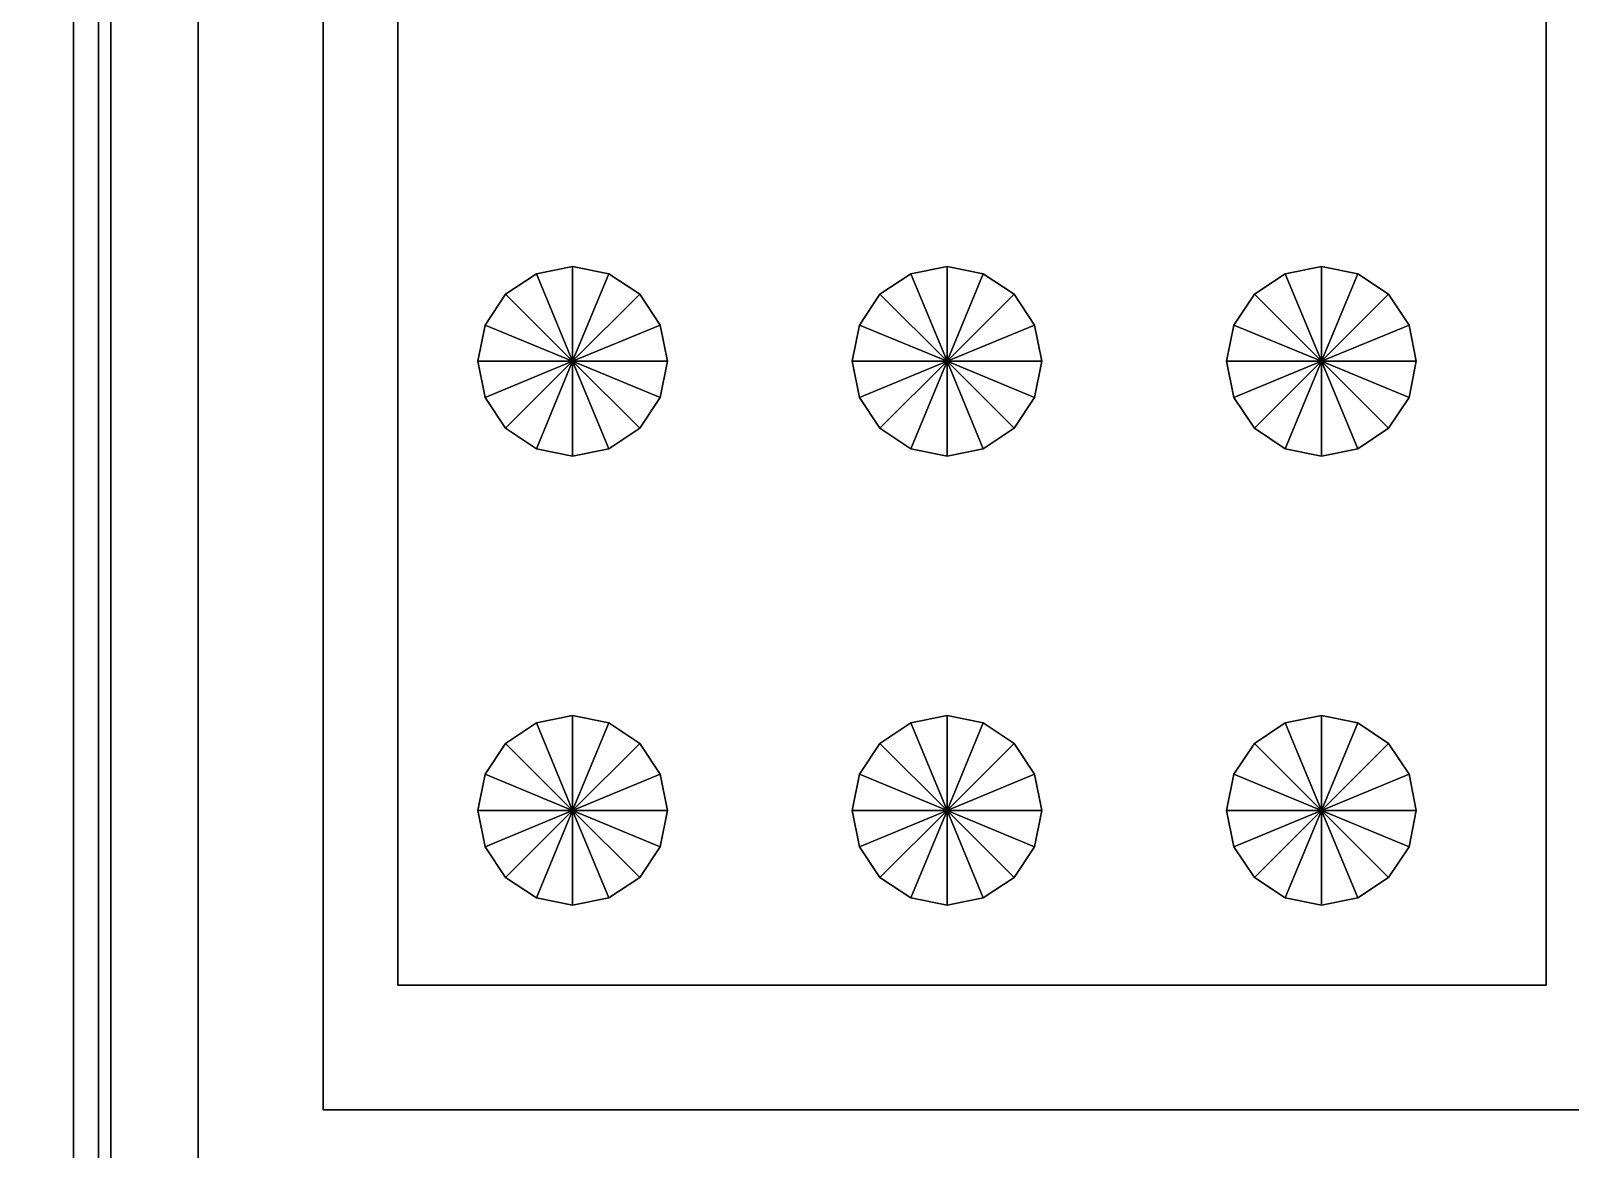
# Model space of a CAD drawing. Header units: millimetres. Extents: x -8000 to 18500, y -500 to 32500.
# Drawn here: x 1933 to 2550, y 5584 to 6032 of the extents above; entities that cross this region are included whole.
import ezdxf

# ---------------------------------------------------------------- set-up
doc = ezdxf.new("R2010")
doc.units = ezdxf.units.MM
for name, color, linetype in [('3D-BARISTA-BAR', 7, 'Continuous'), ('3D-FINISH', 7, 'Continuous'), ('3D-LIGHTS', 7, 'Continuous'), ('3D-ROOF', 7, 'Continuous'), ('3D-SLABS', 7, 'Continuous')]:
    doc.layers.add(name, color=color, linetype=linetype)

msp = doc.modelspace()

# ---------------------------------------------------------------- linework, layer by layer
at = {"layer": '3D-BARISTA-BAR', "color": 7}
for points in [[(1960, 3460, 1460), (1960, 7040, 1460), (2640, 7040, 1460), (2640, 3460, 1460)], [(1960, 3460, 1460), (1960, 3460, 1510), (1960, 7040, 1510), (1960, 7040, 1460)], [(1960, 3460, 1510), (2640, 3460, 1510), (2640, 7040, 1510), (1960, 7040, 1510)], [(2000, 3500, 600), (2000, 7000, 600), (2600, 7000, 600), (2600, 3500, 600)], [(2000, 3500, 600), (2000, 3500, 1460), (2000, 7000, 1460), (2000, 7000, 600)], [(2000, 3500, 1460), (2600, 3500, 1460), (2600, 7000, 1460), (2000, 7000, 1460)], [(2050, 5600, 1510), (2050, 6520, 1510), (2570, 6520, 1510), (2570, 5600, 1510)], [(2050, 5600, 1510), (2050, 5600, 1950), (2050, 6520, 1950), (2050, 6520, 1510)], [(2050, 5600, 1950), (2570, 5600, 1950), (2570, 6520, 1950), (2050, 6520, 1950)], [(2080, 5650, 1950), (2080, 6470, 1950), (2540, 6470, 1950), (2540, 5650, 1950)], [(2080, 5650, 1950), (2080, 5650, 1970), (2080, 6470, 1970), (2080, 6470, 1950)], [(2080, 5650, 1970), (2540, 5650, 1970), (2540, 6470, 1970), (2080, 6470, 1970)], [(2540, 5650, 1950), (2540, 6470, 1950), (2540, 6470, 1970), (2540, 5650, 1970)], [(2135.46, 5935.11, 1970), (2123.13, 5926.87, 1970), (2123.13, 5926.87, 2025), (2135.46, 5935.11, 2025)], [(2150, 5900, 2025), (2135.46, 5935.11, 2025), (2123.13, 5926.87, 2025), (2150, 5900, 2025)], [(2150, 5900, 1970), (2123.13, 5926.87, 1970), (2135.46, 5935.11, 1970), (2150, 5900, 1970)], [(2150, 5938, 1970), (2135.46, 5935.11, 1970), (2135.46, 5935.11, 2025), (2150, 5938, 2025)], [(2150, 5900, 2025), (2150, 5938, 2025), (2135.46, 5935.11, 2025), (2150, 5900, 2025)], [(2150, 5900, 1970), (2135.46, 5935.11, 1970), (2150, 5938, 1970), (2150, 5900, 1970)], [(2164.54, 5935.11, 1970), (2150, 5938, 1970), (2150, 5938, 2025), (2164.54, 5935.11, 2025)], [(2150, 5900, 2025), (2164.54, 5935.11, 2025), (2150, 5938, 2025), (2150, 5900, 2025)], [(2150, 5900, 1970), (2150, 5938, 1970), (2164.54, 5935.11, 1970), (2150, 5900, 1970)], [(2150, 5900, 2025), (2176.87, 5926.87, 2025), (2164.54, 5935.11, 2025), (2150, 5900, 2025)], [(2150, 5900, 1970), (2164.54, 5935.11, 1970), (2176.87, 5926.87, 1970), (2150, 5900, 1970)], [(2176.87, 5926.87, 1970), (2164.54, 5935.11, 1970), (2164.54, 5935.11, 2025), (2176.87, 5926.87, 2025)], [(2285.46, 5935.11, 1970), (2273.13, 5926.87, 1970), (2273.13, 5926.87, 2025), (2285.46, 5935.11, 2025)], [(2300, 5900, 2025), (2285.46, 5935.11, 2025), (2273.13, 5926.87, 2025), (2300, 5900, 2025)], [(2300, 5900, 1970), (2273.13, 5926.87, 1970), (2285.46, 5935.11, 1970), (2300, 5900, 1970)], [(2300, 5938, 1970), (2285.46, 5935.11, 1970), (2285.46, 5935.11, 2025), (2300, 5938, 2025)], [(2300, 5900, 2025), (2300, 5938, 2025), (2285.46, 5935.11, 2025), (2300, 5900, 2025)], [(2300, 5900, 1970), (2285.46, 5935.11, 1970), (2300, 5938, 1970), (2300, 5900, 1970)], [(2314.54, 5935.11, 1970), (2300, 5938, 1970), (2300, 5938, 2025), (2314.54, 5935.11, 2025)], [(2300, 5900, 2025), (2314.54, 5935.11, 2025), (2300, 5938, 2025), (2300, 5900, 2025)], [(2300, 5900, 1970), (2300, 5938, 1970), (2314.54, 5935.11, 1970), (2300, 5900, 1970)], [(2300, 5900, 2025), (2326.87, 5926.87, 2025), (2314.54, 5935.11, 2025), (2300, 5900, 2025)], [(2300, 5900, 1970), (2314.54, 5935.11, 1970), (2326.87, 5926.87, 1970), (2300, 5900, 1970)], [(2326.87, 5926.87, 1970), (2314.54, 5935.11, 1970), (2314.54, 5935.11, 2025), (2326.87, 5926.87, 2025)], [(2435.46, 5935.11, 1970), (2423.13, 5926.87, 1970), (2423.13, 5926.87, 2025), (2435.46, 5935.11, 2025)], [(2450, 5900, 2025), (2435.46, 5935.11, 2025), (2423.13, 5926.87, 2025), (2450, 5900, 2025)], [(2450, 5900, 1970), (2423.13, 5926.87, 1970), (2435.46, 5935.11, 1970), (2450, 5900, 1970)], [(2450, 5938, 1970), (2435.46, 5935.11, 1970), (2435.46, 5935.11, 2025), (2450, 5938, 2025)], [(2450, 5900, 2025), (2450, 5938, 2025), (2435.46, 5935.11, 2025), (2450, 5900, 2025)], [(2450, 5900, 1970), (2435.46, 5935.11, 1970), (2450, 5938, 1970), (2450, 5900, 1970)], [(2464.54, 5935.11, 1970), (2450, 5938, 1970), (2450, 5938, 2025), (2464.54, 5935.11, 2025)], [(2450, 5900, 2025), (2464.54, 5935.11, 2025), (2450, 5938, 2025), (2450, 5900, 2025)], [(2450, 5900, 1970), (2450, 5938, 1970), (2464.54, 5935.11, 1970), (2450, 5900, 1970)], [(2450, 5900, 2025), (2476.87, 5926.87, 2025), (2464.54, 5935.11, 2025), (2450, 5900, 2025)], [(2450, 5900, 1970), (2464.54, 5935.11, 1970), (2476.87, 5926.87, 1970), (2450, 5900, 1970)], [(2476.87, 5926.87, 1970), (2464.54, 5935.11, 1970), (2464.54, 5935.11, 2025), (2476.87, 5926.87, 2025)], [(2123.13, 5926.87, 1970), (2114.89, 5914.54, 1970), (2114.89, 5914.54, 2025), (2123.13, 5926.87, 2025)], [(2150, 5900, 2025), (2123.13, 5926.87, 2025), (2114.89, 5914.54, 2025), (2150, 5900, 2025)], [(2150, 5900, 1970), (2114.89, 5914.54, 1970), (2123.13, 5926.87, 1970), (2150, 5900, 1970)], [(2150, 5900, 2025), (2185.11, 5914.54, 2025), (2176.87, 5926.87, 2025), (2150, 5900, 2025)], [(2150, 5900, 1970), (2176.87, 5926.87, 1970), (2185.11, 5914.54, 1970), (2150, 5900, 1970)], [(2185.11, 5914.54, 1970), (2176.87, 5926.87, 1970), (2176.87, 5926.87, 2025), (2185.11, 5914.54, 2025)], [(2273.13, 5926.87, 1970), (2264.89, 5914.54, 1970), (2264.89, 5914.54, 2025), (2273.13, 5926.87, 2025)], [(2300, 5900, 2025), (2273.13, 5926.87, 2025), (2264.89, 5914.54, 2025), (2300, 5900, 2025)], [(2300, 5900, 1970), (2264.89, 5914.54, 1970), (2273.13, 5926.87, 1970), (2300, 5900, 1970)], [(2300, 5900, 2025), (2335.11, 5914.54, 2025), (2326.87, 5926.87, 2025), (2300, 5900, 2025)], [(2300, 5900, 1970), (2326.87, 5926.87, 1970), (2335.11, 5914.54, 1970), (2300, 5900, 1970)], [(2335.11, 5914.54, 1970), (2326.87, 5926.87, 1970), (2326.87, 5926.87, 2025), (2335.11, 5914.54, 2025)], [(2423.13, 5926.87, 1970), (2414.89, 5914.54, 1970), (2414.89, 5914.54, 2025), (2423.13, 5926.87, 2025)], [(2450, 5900, 2025), (2423.13, 5926.87, 2025), (2414.89, 5914.54, 2025), (2450, 5900, 2025)], [(2450, 5900, 1970), (2414.89, 5914.54, 1970), (2423.13, 5926.87, 1970), (2450, 5900, 1970)], [(2450, 5900, 2025), (2485.11, 5914.54, 2025), (2476.87, 5926.87, 2025), (2450, 5900, 2025)], [(2450, 5900, 1970), (2476.87, 5926.87, 1970), (2485.11, 5914.54, 1970), (2450, 5900, 1970)], [(2485.11, 5914.54, 1970), (2476.87, 5926.87, 1970), (2476.87, 5926.87, 2025), (2485.11, 5914.54, 2025)], [(2114.89, 5914.54, 1970), (2112, 5900, 1970), (2112, 5900, 2025), (2114.89, 5914.54, 2025)], [(2150, 5900, 2025), (2114.89, 5914.54, 2025), (2112, 5900, 2025), (2150, 5900, 2025)], [(2150, 5900, 1970), (2112, 5900, 1970), (2114.89, 5914.54, 1970), (2150, 5900, 1970)], [(2150, 5900, 2025), (2188, 5900, 2025), (2185.11, 5914.54, 2025), (2150, 5900, 2025)], [(2150, 5900, 1970), (2185.11, 5914.54, 1970), (2188, 5900, 1970), (2150, 5900, 1970)], [(2188, 5900, 1970), (2185.11, 5914.54, 1970), (2185.11, 5914.54, 2025), (2188, 5900, 2025)], [(2264.89, 5914.54, 1970), (2262, 5900, 1970), (2262, 5900, 2025), (2264.89, 5914.54, 2025)], [(2300, 5900, 2025), (2264.89, 5914.54, 2025), (2262, 5900, 2025), (2300, 5900, 2025)], [(2300, 5900, 1970), (2262, 5900, 1970), (2264.89, 5914.54, 1970), (2300, 5900, 1970)], [(2300, 5900, 2025), (2338, 5900, 2025), (2335.11, 5914.54, 2025), (2300, 5900, 2025)], [(2300, 5900, 1970), (2335.11, 5914.54, 1970), (2338, 5900, 1970), (2300, 5900, 1970)], [(2338, 5900, 1970), (2335.11, 5914.54, 1970), (2335.11, 5914.54, 2025), (2338, 5900, 2025)], [(2414.89, 5914.54, 1970), (2412, 5900, 1970), (2412, 5900, 2025), (2414.89, 5914.54, 2025)], [(2450, 5900, 2025), (2414.89, 5914.54, 2025), (2412, 5900, 2025), (2450, 5900, 2025)], [(2450, 5900, 1970), (2412, 5900, 1970), (2414.89, 5914.54, 1970), (2450, 5900, 1970)], [(2450, 5900, 2025), (2488, 5900, 2025), (2485.11, 5914.54, 2025), (2450, 5900, 2025)], [(2450, 5900, 1970), (2485.11, 5914.54, 1970), (2488, 5900, 1970), (2450, 5900, 1970)], [(2488, 5900, 1970), (2485.11, 5914.54, 1970), (2485.11, 5914.54, 2025), (2488, 5900, 2025)], [(2112, 5900, 1970), (2114.89, 5885.46, 1970), (2114.89, 5885.46, 2025), (2112, 5900, 2025)], [(2150, 5900, 2025), (2112, 5900, 2025), (2114.89, 5885.46, 2025), (2150, 5900, 2025)], [(2150, 5900, 1970), (2114.89, 5885.46, 1970), (2112, 5900, 1970), (2150, 5900, 1970)], [(2150, 5900, 2025), (2114.89, 5885.46, 2025), (2123.13, 5873.13, 2025), (2150, 5900, 2025)], [(2150, 5900, 1970), (2123.13, 5873.13, 1970), (2114.89, 5885.46, 1970), (2150, 5900, 1970)], [(2150, 5900, 2025), (2123.13, 5873.13, 2025), (2135.46, 5864.89, 2025), (2150, 5900, 2025)], [(2150, 5900, 1970), (2135.46, 5864.89, 1970), (2123.13, 5873.13, 1970), (2150, 5900, 1970)], [(2150, 5900, 2025), (2135.46, 5864.89, 2025), (2150, 5862, 2025), (2150, 5900, 2025)], [(2150, 5900, 1970), (2150, 5862, 1970), (2135.46, 5864.89, 1970), (2150, 5900, 1970)], [(2150, 5900, 2025), (2150, 5862, 2025), (2164.54, 5864.89, 2025), (2150, 5900, 2025)], [(2150, 5900, 1970), (2164.54, 5864.89, 1970), (2150, 5862, 1970), (2150, 5900, 1970)], [(2150, 5900, 2025), (2164.54, 5864.89, 2025), (2176.87, 5873.13, 2025), (2150, 5900, 2025)], [(2150, 5900, 1970), (2176.87, 5873.13, 1970), (2164.54, 5864.89, 1970), (2150, 5900, 1970)], [(2150, 5900, 2025), (2176.87, 5873.13, 2025), (2185.11, 5885.46, 2025), (2150, 5900, 2025)], [(2150, 5900, 1970), (2185.11, 5885.46, 1970), (2176.87, 5873.13, 1970), (2150, 5900, 1970)], [(2150, 5900, 2025), (2185.11, 5885.46, 2025), (2188, 5900, 2025), (2150, 5900, 2025)], [(2150, 5900, 1970), (2188, 5900, 1970), (2185.11, 5885.46, 1970), (2150, 5900, 1970)], [(2185.11, 5885.46, 1970), (2188, 5900, 1970), (2188, 5900, 2025), (2185.11, 5885.46, 2025)], [(2262, 5900, 1970), (2264.89, 5885.46, 1970), (2264.89, 5885.46, 2025), (2262, 5900, 2025)], [(2300, 5900, 2025), (2262, 5900, 2025), (2264.89, 5885.46, 2025), (2300, 5900, 2025)], [(2300, 5900, 1970), (2264.89, 5885.46, 1970), (2262, 5900, 1970), (2300, 5900, 1970)], [(2300, 5900, 2025), (2264.89, 5885.46, 2025), (2273.13, 5873.13, 2025), (2300, 5900, 2025)], [(2300, 5900, 1970), (2273.13, 5873.13, 1970), (2264.89, 5885.46, 1970), (2300, 5900, 1970)], [(2300, 5900, 2025), (2273.13, 5873.13, 2025), (2285.46, 5864.89, 2025), (2300, 5900, 2025)], [(2300, 5900, 1970), (2285.46, 5864.89, 1970), (2273.13, 5873.13, 1970), (2300, 5900, 1970)], [(2300, 5900, 2025), (2285.46, 5864.89, 2025), (2300, 5862, 2025), (2300, 5900, 2025)], [(2300, 5900, 1970), (2300, 5862, 1970), (2285.46, 5864.89, 1970), (2300, 5900, 1970)], [(2300, 5900, 2025), (2300, 5862, 2025), (2314.54, 5864.89, 2025), (2300, 5900, 2025)], [(2300, 5900, 1970), (2314.54, 5864.89, 1970), (2300, 5862, 1970), (2300, 5900, 1970)], [(2300, 5900, 2025), (2314.54, 5864.89, 2025), (2326.87, 5873.13, 2025), (2300, 5900, 2025)], [(2300, 5900, 1970), (2326.87, 5873.13, 1970), (2314.54, 5864.89, 1970), (2300, 5900, 1970)], [(2300, 5900, 2025), (2326.87, 5873.13, 2025), (2335.11, 5885.46, 2025), (2300, 5900, 2025)], [(2300, 5900, 1970), (2335.11, 5885.46, 1970), (2326.87, 5873.13, 1970), (2300, 5900, 1970)], [(2300, 5900, 2025), (2335.11, 5885.46, 2025), (2338, 5900, 2025), (2300, 5900, 2025)], [(2300, 5900, 1970), (2338, 5900, 1970), (2335.11, 5885.46, 1970), (2300, 5900, 1970)], [(2335.11, 5885.46, 1970), (2338, 5900, 1970), (2338, 5900, 2025), (2335.11, 5885.46, 2025)], [(2412, 5900, 1970), (2414.89, 5885.46, 1970), (2414.89, 5885.46, 2025), (2412, 5900, 2025)], [(2450, 5900, 2025), (2412, 5900, 2025), (2414.89, 5885.46, 2025), (2450, 5900, 2025)], [(2450, 5900, 1970), (2414.89, 5885.46, 1970), (2412, 5900, 1970), (2450, 5900, 1970)], [(2450, 5900, 2025), (2414.89, 5885.46, 2025), (2423.13, 5873.13, 2025), (2450, 5900, 2025)], [(2450, 5900, 1970), (2423.13, 5873.13, 1970), (2414.89, 5885.46, 1970), (2450, 5900, 1970)], [(2450, 5900, 2025), (2423.13, 5873.13, 2025), (2435.46, 5864.89, 2025), (2450, 5900, 2025)], [(2450, 5900, 1970), (2435.46, 5864.89, 1970), (2423.13, 5873.13, 1970), (2450, 5900, 1970)], [(2450, 5900, 2025), (2435.46, 5864.89, 2025), (2450, 5862, 2025), (2450, 5900, 2025)], [(2450, 5900, 1970), (2450, 5862, 1970), (2435.46, 5864.89, 1970), (2450, 5900, 1970)], [(2450, 5900, 2025), (2450, 5862, 2025), (2464.54, 5864.89, 2025), (2450, 5900, 2025)], [(2450, 5900, 1970), (2464.54, 5864.89, 1970), (2450, 5862, 1970), (2450, 5900, 1970)], [(2450, 5900, 2025), (2464.54, 5864.89, 2025), (2476.87, 5873.13, 2025), (2450, 5900, 2025)], [(2450, 5900, 1970), (2476.87, 5873.13, 1970), (2464.54, 5864.89, 1970), (2450, 5900, 1970)], [(2450, 5900, 2025), (2476.87, 5873.13, 2025), (2485.11, 5885.46, 2025), (2450, 5900, 2025)], [(2450, 5900, 1970), (2485.11, 5885.46, 1970), (2476.87, 5873.13, 1970), (2450, 5900, 1970)], [(2450, 5900, 2025), (2485.11, 5885.46, 2025), (2488, 5900, 2025), (2450, 5900, 2025)], [(2450, 5900, 1970), (2488, 5900, 1970), (2485.11, 5885.46, 1970), (2450, 5900, 1970)], [(2485.11, 5885.46, 1970), (2488, 5900, 1970), (2488, 5900, 2025), (2485.11, 5885.46, 2025)], [(2114.89, 5885.46, 1970), (2123.13, 5873.13, 1970), (2123.13, 5873.13, 2025), (2114.89, 5885.46, 2025)], [(2176.87, 5873.13, 1970), (2185.11, 5885.46, 1970), (2185.11, 5885.46, 2025), (2176.87, 5873.13, 2025)], [(2264.89, 5885.46, 1970), (2273.13, 5873.13, 1970), (2273.13, 5873.13, 2025), (2264.89, 5885.46, 2025)], [(2326.87, 5873.13, 1970), (2335.11, 5885.46, 1970), (2335.11, 5885.46, 2025), (2326.87, 5873.13, 2025)], [(2414.89, 5885.46, 1970), (2423.13, 5873.13, 1970), (2423.13, 5873.13, 2025), (2414.89, 5885.46, 2025)], [(2476.87, 5873.13, 1970), (2485.11, 5885.46, 1970), (2485.11, 5885.46, 2025), (2476.87, 5873.13, 2025)], [(2123.13, 5873.13, 1970), (2135.46, 5864.89, 1970), (2135.46, 5864.89, 2025), (2123.13, 5873.13, 2025)], [(2164.54, 5864.89, 1970), (2176.87, 5873.13, 1970), (2176.87, 5873.13, 2025), (2164.54, 5864.89, 2025)], [(2273.13, 5873.13, 1970), (2285.46, 5864.89, 1970), (2285.46, 5864.89, 2025), (2273.13, 5873.13, 2025)], [(2314.54, 5864.89, 1970), (2326.87, 5873.13, 1970), (2326.87, 5873.13, 2025), (2314.54, 5864.89, 2025)], [(2423.13, 5873.13, 1970), (2435.46, 5864.89, 1970), (2435.46, 5864.89, 2025), (2423.13, 5873.13, 2025)], [(2464.54, 5864.89, 1970), (2476.87, 5873.13, 1970), (2476.87, 5873.13, 2025), (2464.54, 5864.89, 2025)], [(2135.46, 5864.89, 1970), (2150, 5862, 1970), (2150, 5862, 2025), (2135.46, 5864.89, 2025)], [(2150, 5862, 1970), (2164.54, 5864.89, 1970), (2164.54, 5864.89, 2025), (2150, 5862, 2025)], [(2285.46, 5864.89, 1970), (2300, 5862, 1970), (2300, 5862, 2025), (2285.46, 5864.89, 2025)], [(2300, 5862, 1970), (2314.54, 5864.89, 1970), (2314.54, 5864.89, 2025), (2300, 5862, 2025)], [(2435.46, 5864.89, 1970), (2450, 5862, 1970), (2450, 5862, 2025), (2435.46, 5864.89, 2025)], [(2450, 5862, 1970), (2464.54, 5864.89, 1970), (2464.54, 5864.89, 2025), (2450, 5862, 2025)], [(2135.46, 5755.11, 1970), (2123.13, 5746.87, 1970), (2123.13, 5746.87, 2025), (2135.46, 5755.11, 2025)], [(2150, 5720, 2025), (2135.46, 5755.11, 2025), (2123.13, 5746.87, 2025), (2150, 5720, 2025)], [(2150, 5720, 1970), (2123.13, 5746.87, 1970), (2135.46, 5755.11, 1970), (2150, 5720, 1970)], [(2150, 5758, 1970), (2135.46, 5755.11, 1970), (2135.46, 5755.11, 2025), (2150, 5758, 2025)], [(2150, 5720, 2025), (2150, 5758, 2025), (2135.46, 5755.11, 2025), (2150, 5720, 2025)], [(2150, 5720, 1970), (2135.46, 5755.11, 1970), (2150, 5758, 1970), (2150, 5720, 1970)], [(2164.54, 5755.11, 1970), (2150, 5758, 1970), (2150, 5758, 2025), (2164.54, 5755.11, 2025)], [(2150, 5720, 2025), (2164.54, 5755.11, 2025), (2150, 5758, 2025), (2150, 5720, 2025)], [(2150, 5720, 1970), (2150, 5758, 1970), (2164.54, 5755.11, 1970), (2150, 5720, 1970)], [(2150, 5720, 2025), (2176.87, 5746.87, 2025), (2164.54, 5755.11, 2025), (2150, 5720, 2025)], [(2150, 5720, 1970), (2164.54, 5755.11, 1970), (2176.87, 5746.87, 1970), (2150, 5720, 1970)], [(2176.87, 5746.87, 1970), (2164.54, 5755.11, 1970), (2164.54, 5755.11, 2025), (2176.87, 5746.87, 2025)], [(2285.46, 5755.11, 1970), (2273.13, 5746.87, 1970), (2273.13, 5746.87, 2025), (2285.46, 5755.11, 2025)], [(2300, 5720, 2025), (2285.46, 5755.11, 2025), (2273.13, 5746.87, 2025), (2300, 5720, 2025)], [(2300, 5720, 1970), (2273.13, 5746.87, 1970), (2285.46, 5755.11, 1970), (2300, 5720, 1970)], [(2300, 5758, 1970), (2285.46, 5755.11, 1970), (2285.46, 5755.11, 2025), (2300, 5758, 2025)], [(2300, 5720, 2025), (2300, 5758, 2025), (2285.46, 5755.11, 2025), (2300, 5720, 2025)], [(2300, 5720, 1970), (2285.46, 5755.11, 1970), (2300, 5758, 1970), (2300, 5720, 1970)], [(2314.54, 5755.11, 1970), (2300, 5758, 1970), (2300, 5758, 2025), (2314.54, 5755.11, 2025)], [(2300, 5720, 2025), (2314.54, 5755.11, 2025), (2300, 5758, 2025), (2300, 5720, 2025)], [(2300, 5720, 1970), (2300, 5758, 1970), (2314.54, 5755.11, 1970), (2300, 5720, 1970)], [(2300, 5720, 2025), (2326.87, 5746.87, 2025), (2314.54, 5755.11, 2025), (2300, 5720, 2025)], [(2300, 5720, 1970), (2314.54, 5755.11, 1970), (2326.87, 5746.87, 1970), (2300, 5720, 1970)], [(2326.87, 5746.87, 1970), (2314.54, 5755.11, 1970), (2314.54, 5755.11, 2025), (2326.87, 5746.87, 2025)], [(2435.46, 5755.11, 1970), (2423.13, 5746.87, 1970), (2423.13, 5746.87, 2025), (2435.46, 5755.11, 2025)], [(2450, 5720, 2025), (2435.46, 5755.11, 2025), (2423.13, 5746.87, 2025), (2450, 5720, 2025)], [(2450, 5720, 1970), (2423.13, 5746.87, 1970), (2435.46, 5755.11, 1970), (2450, 5720, 1970)], [(2450, 5758, 1970), (2435.46, 5755.11, 1970), (2435.46, 5755.11, 2025), (2450, 5758, 2025)], [(2450, 5720, 2025), (2450, 5758, 2025), (2435.46, 5755.11, 2025), (2450, 5720, 2025)], [(2450, 5720, 1970), (2435.46, 5755.11, 1970), (2450, 5758, 1970), (2450, 5720, 1970)], [(2464.54, 5755.11, 1970), (2450, 5758, 1970), (2450, 5758, 2025), (2464.54, 5755.11, 2025)], [(2450, 5720, 2025), (2464.54, 5755.11, 2025), (2450, 5758, 2025), (2450, 5720, 2025)], [(2450, 5720, 1970), (2450, 5758, 1970), (2464.54, 5755.11, 1970), (2450, 5720, 1970)], [(2450, 5720, 2025), (2476.87, 5746.87, 2025), (2464.54, 5755.11, 2025), (2450, 5720, 2025)], [(2450, 5720, 1970), (2464.54, 5755.11, 1970), (2476.87, 5746.87, 1970), (2450, 5720, 1970)], [(2476.87, 5746.87, 1970), (2464.54, 5755.11, 1970), (2464.54, 5755.11, 2025), (2476.87, 5746.87, 2025)], [(2123.13, 5746.87, 1970), (2114.89, 5734.54, 1970), (2114.89, 5734.54, 2025), (2123.13, 5746.87, 2025)], [(2150, 5720, 2025), (2123.13, 5746.87, 2025), (2114.89, 5734.54, 2025), (2150, 5720, 2025)], [(2150, 5720, 1970), (2114.89, 5734.54, 1970), (2123.13, 5746.87, 1970), (2150, 5720, 1970)], [(2150, 5720, 2025), (2185.11, 5734.54, 2025), (2176.87, 5746.87, 2025), (2150, 5720, 2025)], [(2150, 5720, 1970), (2176.87, 5746.87, 1970), (2185.11, 5734.54, 1970), (2150, 5720, 1970)], [(2185.11, 5734.54, 1970), (2176.87, 5746.87, 1970), (2176.87, 5746.87, 2025), (2185.11, 5734.54, 2025)], [(2273.13, 5746.87, 1970), (2264.89, 5734.54, 1970), (2264.89, 5734.54, 2025), (2273.13, 5746.87, 2025)], [(2300, 5720, 2025), (2273.13, 5746.87, 2025), (2264.89, 5734.54, 2025), (2300, 5720, 2025)], [(2300, 5720, 1970), (2264.89, 5734.54, 1970), (2273.13, 5746.87, 1970), (2300, 5720, 1970)], [(2300, 5720, 2025), (2335.11, 5734.54, 2025), (2326.87, 5746.87, 2025), (2300, 5720, 2025)], [(2300, 5720, 1970), (2326.87, 5746.87, 1970), (2335.11, 5734.54, 1970), (2300, 5720, 1970)], [(2335.11, 5734.54, 1970), (2326.87, 5746.87, 1970), (2326.87, 5746.87, 2025), (2335.11, 5734.54, 2025)], [(2423.13, 5746.87, 1970), (2414.89, 5734.54, 1970), (2414.89, 5734.54, 2025), (2423.13, 5746.87, 2025)], [(2450, 5720, 2025), (2423.13, 5746.87, 2025), (2414.89, 5734.54, 2025), (2450, 5720, 2025)], [(2450, 5720, 1970), (2414.89, 5734.54, 1970), (2423.13, 5746.87, 1970), (2450, 5720, 1970)], [(2450, 5720, 2025), (2485.11, 5734.54, 2025), (2476.87, 5746.87, 2025), (2450, 5720, 2025)], [(2450, 5720, 1970), (2476.87, 5746.87, 1970), (2485.11, 5734.54, 1970), (2450, 5720, 1970)], [(2485.11, 5734.54, 1970), (2476.87, 5746.87, 1970), (2476.87, 5746.87, 2025), (2485.11, 5734.54, 2025)], [(2114.89, 5734.54, 1970), (2112, 5720, 1970), (2112, 5720, 2025), (2114.89, 5734.54, 2025)], [(2150, 5720, 2025), (2114.89, 5734.54, 2025), (2112, 5720, 2025), (2150, 5720, 2025)], [(2150, 5720, 1970), (2112, 5720, 1970), (2114.89, 5734.54, 1970), (2150, 5720, 1970)], [(2150, 5720, 2025), (2188, 5720, 2025), (2185.11, 5734.54, 2025), (2150, 5720, 2025)], [(2150, 5720, 1970), (2185.11, 5734.54, 1970), (2188, 5720, 1970), (2150, 5720, 1970)], [(2188, 5720, 1970), (2185.11, 5734.54, 1970), (2185.11, 5734.54, 2025), (2188, 5720, 2025)], [(2264.89, 5734.54, 1970), (2262, 5720, 1970), (2262, 5720, 2025), (2264.89, 5734.54, 2025)], [(2300, 5720, 2025), (2264.89, 5734.54, 2025), (2262, 5720, 2025), (2300, 5720, 2025)], [(2300, 5720, 1970), (2262, 5720, 1970), (2264.89, 5734.54, 1970), (2300, 5720, 1970)], [(2300, 5720, 2025), (2338, 5720, 2025), (2335.11, 5734.54, 2025), (2300, 5720, 2025)], [(2300, 5720, 1970), (2335.11, 5734.54, 1970), (2338, 5720, 1970), (2300, 5720, 1970)], [(2338, 5720, 1970), (2335.11, 5734.54, 1970), (2335.11, 5734.54, 2025), (2338, 5720, 2025)], [(2414.89, 5734.54, 1970), (2412, 5720, 1970), (2412, 5720, 2025), (2414.89, 5734.54, 2025)], [(2450, 5720, 2025), (2414.89, 5734.54, 2025), (2412, 5720, 2025), (2450, 5720, 2025)], [(2450, 5720, 1970), (2412, 5720, 1970), (2414.89, 5734.54, 1970), (2450, 5720, 1970)], [(2450, 5720, 2025), (2488, 5720, 2025), (2485.11, 5734.54, 2025), (2450, 5720, 2025)], [(2450, 5720, 1970), (2485.11, 5734.54, 1970), (2488, 5720, 1970), (2450, 5720, 1970)], [(2488, 5720, 1970), (2485.11, 5734.54, 1970), (2485.11, 5734.54, 2025), (2488, 5720, 2025)], [(2112, 5720, 1970), (2114.89, 5705.46, 1970), (2114.89, 5705.46, 2025), (2112, 5720, 2025)], [(2150, 5720, 2025), (2112, 5720, 2025), (2114.89, 5705.46, 2025), (2150, 5720, 2025)], [(2150, 5720, 1970), (2114.89, 5705.46, 1970), (2112, 5720, 1970), (2150, 5720, 1970)], [(2150, 5720, 2025), (2114.89, 5705.46, 2025), (2123.13, 5693.13, 2025), (2150, 5720, 2025)], [(2150, 5720, 1970), (2123.13, 5693.13, 1970), (2114.89, 5705.46, 1970), (2150, 5720, 1970)], [(2150, 5720, 2025), (2123.13, 5693.13, 2025), (2135.46, 5684.89, 2025), (2150, 5720, 2025)], [(2150, 5720, 1970), (2135.46, 5684.89, 1970), (2123.13, 5693.13, 1970), (2150, 5720, 1970)], [(2150, 5720, 2025), (2135.46, 5684.89, 2025), (2150, 5682, 2025), (2150, 5720, 2025)], [(2150, 5720, 1970), (2150, 5682, 1970), (2135.46, 5684.89, 1970), (2150, 5720, 1970)], [(2150, 5720, 2025), (2150, 5682, 2025), (2164.54, 5684.89, 2025), (2150, 5720, 2025)], [(2150, 5720, 1970), (2164.54, 5684.89, 1970), (2150, 5682, 1970), (2150, 5720, 1970)], [(2150, 5720, 2025), (2164.54, 5684.89, 2025), (2176.87, 5693.13, 2025), (2150, 5720, 2025)], [(2150, 5720, 1970), (2176.87, 5693.13, 1970), (2164.54, 5684.89, 1970), (2150, 5720, 1970)], [(2150, 5720, 2025), (2176.87, 5693.13, 2025), (2185.11, 5705.46, 2025), (2150, 5720, 2025)], [(2150, 5720, 1970), (2185.11, 5705.46, 1970), (2176.87, 5693.13, 1970), (2150, 5720, 1970)], [(2150, 5720, 2025), (2185.11, 5705.46, 2025), (2188, 5720, 2025), (2150, 5720, 2025)], [(2150, 5720, 1970), (2188, 5720, 1970), (2185.11, 5705.46, 1970), (2150, 5720, 1970)], [(2185.11, 5705.46, 1970), (2188, 5720, 1970), (2188, 5720, 2025), (2185.11, 5705.46, 2025)], [(2262, 5720, 1970), (2264.89, 5705.46, 1970), (2264.89, 5705.46, 2025), (2262, 5720, 2025)], [(2300, 5720, 2025), (2262, 5720, 2025), (2264.89, 5705.46, 2025), (2300, 5720, 2025)], [(2300, 5720, 1970), (2264.89, 5705.46, 1970), (2262, 5720, 1970), (2300, 5720, 1970)], [(2300, 5720, 2025), (2264.89, 5705.46, 2025), (2273.13, 5693.13, 2025), (2300, 5720, 2025)], [(2300, 5720, 1970), (2273.13, 5693.13, 1970), (2264.89, 5705.46, 1970), (2300, 5720, 1970)], [(2300, 5720, 2025), (2273.13, 5693.13, 2025), (2285.46, 5684.89, 2025), (2300, 5720, 2025)], [(2300, 5720, 1970), (2285.46, 5684.89, 1970), (2273.13, 5693.13, 1970), (2300, 5720, 1970)], [(2300, 5720, 2025), (2285.46, 5684.89, 2025), (2300, 5682, 2025), (2300, 5720, 2025)], [(2300, 5720, 1970), (2300, 5682, 1970), (2285.46, 5684.89, 1970), (2300, 5720, 1970)], [(2300, 5720, 2025), (2300, 5682, 2025), (2314.54, 5684.89, 2025), (2300, 5720, 2025)], [(2300, 5720, 1970), (2314.54, 5684.89, 1970), (2300, 5682, 1970), (2300, 5720, 1970)], [(2300, 5720, 2025), (2314.54, 5684.89, 2025), (2326.87, 5693.13, 2025), (2300, 5720, 2025)], [(2300, 5720, 1970), (2326.87, 5693.13, 1970), (2314.54, 5684.89, 1970), (2300, 5720, 1970)], [(2300, 5720, 2025), (2326.87, 5693.13, 2025), (2335.11, 5705.46, 2025), (2300, 5720, 2025)], [(2300, 5720, 1970), (2335.11, 5705.46, 1970), (2326.87, 5693.13, 1970), (2300, 5720, 1970)], [(2300, 5720, 2025), (2335.11, 5705.46, 2025), (2338, 5720, 2025), (2300, 5720, 2025)], [(2300, 5720, 1970), (2338, 5720, 1970), (2335.11, 5705.46, 1970), (2300, 5720, 1970)], [(2335.11, 5705.46, 1970), (2338, 5720, 1970), (2338, 5720, 2025), (2335.11, 5705.46, 2025)], [(2412, 5720, 1970), (2414.89, 5705.46, 1970), (2414.89, 5705.46, 2025), (2412, 5720, 2025)], [(2450, 5720, 2025), (2412, 5720, 2025), (2414.89, 5705.46, 2025), (2450, 5720, 2025)], [(2450, 5720, 1970), (2414.89, 5705.46, 1970), (2412, 5720, 1970), (2450, 5720, 1970)], [(2450, 5720, 2025), (2414.89, 5705.46, 2025), (2423.13, 5693.13, 2025), (2450, 5720, 2025)], [(2450, 5720, 1970), (2423.13, 5693.13, 1970), (2414.89, 5705.46, 1970), (2450, 5720, 1970)], [(2450, 5720, 2025), (2423.13, 5693.13, 2025), (2435.46, 5684.89, 2025), (2450, 5720, 2025)], [(2450, 5720, 1970), (2435.46, 5684.89, 1970), (2423.13, 5693.13, 1970), (2450, 5720, 1970)], [(2450, 5720, 2025), (2435.46, 5684.89, 2025), (2450, 5682, 2025), (2450, 5720, 2025)], [(2450, 5720, 1970), (2450, 5682, 1970), (2435.46, 5684.89, 1970), (2450, 5720, 1970)], [(2450, 5720, 2025), (2450, 5682, 2025), (2464.54, 5684.89, 2025), (2450, 5720, 2025)], [(2450, 5720, 1970), (2464.54, 5684.89, 1970), (2450, 5682, 1970), (2450, 5720, 1970)], [(2450, 5720, 2025), (2464.54, 5684.89, 2025), (2476.87, 5693.13, 2025), (2450, 5720, 2025)], [(2450, 5720, 1970), (2476.87, 5693.13, 1970), (2464.54, 5684.89, 1970), (2450, 5720, 1970)], [(2450, 5720, 2025), (2476.87, 5693.13, 2025), (2485.11, 5705.46, 2025), (2450, 5720, 2025)], [(2450, 5720, 1970), (2485.11, 5705.46, 1970), (2476.87, 5693.13, 1970), (2450, 5720, 1970)], [(2450, 5720, 2025), (2485.11, 5705.46, 2025), (2488, 5720, 2025), (2450, 5720, 2025)], [(2450, 5720, 1970), (2488, 5720, 1970), (2485.11, 5705.46, 1970), (2450, 5720, 1970)], [(2485.11, 5705.46, 1970), (2488, 5720, 1970), (2488, 5720, 2025), (2485.11, 5705.46, 2025)], [(2114.89, 5705.46, 1970), (2123.13, 5693.13, 1970), (2123.13, 5693.13, 2025), (2114.89, 5705.46, 2025)], [(2176.87, 5693.13, 1970), (2185.11, 5705.46, 1970), (2185.11, 5705.46, 2025), (2176.87, 5693.13, 2025)], [(2264.89, 5705.46, 1970), (2273.13, 5693.13, 1970), (2273.13, 5693.13, 2025), (2264.89, 5705.46, 2025)], [(2326.87, 5693.13, 1970), (2335.11, 5705.46, 1970), (2335.11, 5705.46, 2025), (2326.87, 5693.13, 2025)], [(2414.89, 5705.46, 1970), (2423.13, 5693.13, 1970), (2423.13, 5693.13, 2025), (2414.89, 5705.46, 2025)], [(2476.87, 5693.13, 1970), (2485.11, 5705.46, 1970), (2485.11, 5705.46, 2025), (2476.87, 5693.13, 2025)], [(2123.13, 5693.13, 1970), (2135.46, 5684.89, 1970), (2135.46, 5684.89, 2025), (2123.13, 5693.13, 2025)], [(2164.54, 5684.89, 1970), (2176.87, 5693.13, 1970), (2176.87, 5693.13, 2025), (2164.54, 5684.89, 2025)], [(2273.13, 5693.13, 1970), (2285.46, 5684.89, 1970), (2285.46, 5684.89, 2025), (2273.13, 5693.13, 2025)], [(2314.54, 5684.89, 1970), (2326.87, 5693.13, 1970), (2326.87, 5693.13, 2025), (2314.54, 5684.89, 2025)], [(2423.13, 5693.13, 1970), (2435.46, 5684.89, 1970), (2435.46, 5684.89, 2025), (2423.13, 5693.13, 2025)], [(2464.54, 5684.89, 1970), (2476.87, 5693.13, 1970), (2476.87, 5693.13, 2025), (2464.54, 5684.89, 2025)], [(2135.46, 5684.89, 1970), (2150, 5682, 1970), (2150, 5682, 2025), (2135.46, 5684.89, 2025)], [(2150, 5682, 1970), (2164.54, 5684.89, 1970), (2164.54, 5684.89, 2025), (2150, 5682, 2025)], [(2285.46, 5684.89, 1970), (2300, 5682, 1970), (2300, 5682, 2025), (2285.46, 5684.89, 2025)], [(2300, 5682, 1970), (2314.54, 5684.89, 1970), (2314.54, 5684.89, 2025), (2300, 5682, 2025)], [(2435.46, 5684.89, 1970), (2450, 5682, 1970), (2450, 5682, 2025), (2435.46, 5684.89, 2025)], [(2450, 5682, 1970), (2464.54, 5684.89, 1970), (2464.54, 5684.89, 2025), (2450, 5682, 2025)], [(2080, 5650, 1950), (2540, 5650, 1950), (2540, 5650, 1970), (2080, 5650, 1970)], [(2050, 5600, 1510), (2570, 5600, 1510), (2570, 5600, 1950), (2050, 5600, 1950)]]:
    msp.add_3dface(points, dxfattribs=at)
at = {"layer": '3D-FINISH', "color": 7}
for points in [[(200, 200, 590), (200, 9800, 590), (9800, 9800, 590), (9800, 200, 590)], [(200, 200, 600), (9800, 200, 600), (9800, 9800, 600), (200, 9800, 600)], [(200, 200, 3990), (200, 9800, 3990), (9800, 9800, 3990), (9800, 200, 3990)], [(200, 200, 4000), (9800, 200, 4000), (9800, 9800, 4000), (200, 9800, 4000)]]:
    msp.add_3dface(points, dxfattribs=at)
at = {"layer": '3D-LIGHTS', "color": 7}
for points in [[(1950, 3460, 1450), (1950, 7040, 1450), (1965, 7040, 1450), (1965, 3460, 1450)], [(1950, 3460, 1450), (1950, 3460, 1462), (1950, 7040, 1462), (1950, 7040, 1450)], [(1950, 3460, 1462), (1965, 3460, 1462), (1965, 7040, 1462), (1950, 7040, 1462)], [(1965, 3460, 1450), (1965, 7040, 1450), (1965, 7040, 1462), (1965, 3460, 1462)]]:
    msp.add_3dface(points, dxfattribs=at)
at = {"layer": '3D-ROOF', "color": 7}
for points in [[(0, 0, 7000), (0, 10000, 7000), (10000, 10000, 7000), (10000, 0, 7000)], [(0, 0, 7200), (10000, 0, 7200), (10000, 10000, 7200), (0, 10000, 7200)]]:
    msp.add_3dface(points, dxfattribs=at)
at = {"layer": '3D-SLABS', "color": 7}
for points in [[(0, 0), (0, 10000), (10000, 10000), (10000, 0)], [(0, 0, 600), (10000, 0, 600), (10000, 10000, 600), (0, 10000, 600)]]:
    msp.add_3dface(points, dxfattribs=at)

doc.saveas('drawing.dxf')
